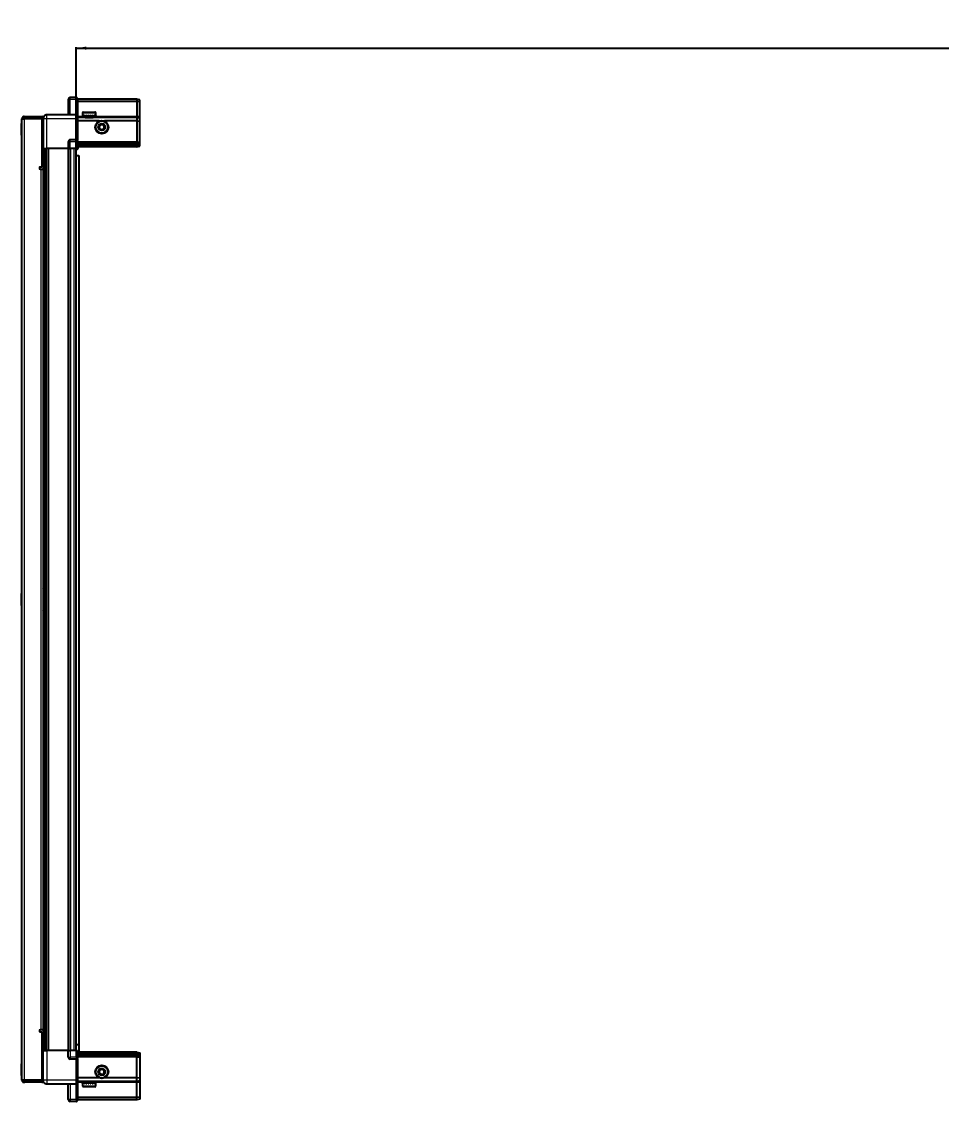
# Model space of a CAD drawing. Header units: millimetres. Extents: x 1315 to 6279, y -1645 to 1872.
# Drawn here: x 2843 to 3747, y 683 to 1744 of the extents above; entities that cross this region are included whole.
import ezdxf

# ---------------------------------------------------------------- set-up
doc = ezdxf.new("R2010")
doc.units = ezdxf.units.MM
doc.layers.add('FORMAT', color=7, linetype='Continuous')
doc.styles.add('SLDTEXTSTYLE0', font='TXT', dxfattribs={"width": 0.75})
doc.dimstyles.new('SLDDIMSTYLE0', dxfattribs={"dimtxt": 20, "dimasz": 10, "dimexe": 0, "dimexo": 0.0625, "dimgap": 5, "dimtad": 2, "dimdec": 1, "dimrnd": 1e-09, "dimzin": 12, "dimdsep": 46, "dimtxsty": 'SLDTEXTSTYLE0', "dimsah": 1, "dimcen": 0.09, "dimadec": 0, "dimazin": 3, "dimtfac": 1, "dimtofl": 0, "dimtmove": 0, "dimatfit": 3, "dimfxl": 0, "dimfrac": 2, "dimtolj": 1, "dimtzin": 12, "dimarcsym": 0})

# ---------------------------------------------------------------- blocks, each defined once
blk = doc.blocks.new('_D_6')
at = {"layer": 'FORMAT'}
for p, q in [((2897, 1619.3), (2897, 1718.8)), ((4797, 1619.3), (4797, 1718.8)), ((2897, 1717.8), (4797, 1717.8))]:
    blk.add_line(p, q, dxfattribs=at)
for points in [[(2897, 1717.8), (2907, 1716.3), (2907, 1719.4)], [(4797, 1717.8), (4787, 1719.4), (4787, 1716.3)]]:
    blk.add_solid(points, dxfattribs=at)
at = {"layer": 'FORMAT', "insert": (3817.4, 1743.6), "char_height": 20, "attachment_point": 1, "style": 'SLDTEXTSTYLE0'}
blk.add_mtext('1900', dxfattribs=at)

msp = doc.modelspace()

# ---------------------------------------------------------------- linework, layer by layer
at = {"color": 7, "linetype": 'Continuous', "lineweight": 25}
for p, q in [((2889.13, 1667.32), (2889.13, 1652.32)), ((2897.13, 1669.32), (2891.13, 1669.32)), ((2897.13, 1669.32), (2897.46, 1669.32)), ((2897.13, 1669.32), (2897.13, 1667.32)), ((2897.13, 1652.52), (2897.13, 1667.32)), ((2897.13, 1652.52), (2897.13, 1667.32)), ((2898.33, 1668.82), (2897.46, 1669.32)), ((2898.33, 1667.32), (2898.33, 1668.82)), ((2956.63, 1667.82), (2898.33, 1667.82)), ((2898.33, 1667.32), (2898.33, 1652.52)), ((2956.63, 1665.32), (2898.33, 1665.32)), ((2956.63, 1667.82), (2956.63, 1665.32)), ((2959.63, 1667.02), (2956.63, 1667.82)), ((2956.63, 1665.32), (2956.63, 1650.82)), ((2959.63, 1665.17), (2956.63, 1665.32)), ((2959.63, 1665.17), (2959.63, 1667.02)), ((2959.63, 1650.82), (2959.63, 1665.17)), ((2903.93, 1655.02), (2911.09, 1655.02)), ((2911.09, 1655.02), (2915.33, 1655.02)), ((2843.63, 1643.96), (2843.33, 1643.96)), ((2843.33, 1632.39), (2843.33, 1643.96)), ((2845.13, 1648.47), (2843.63, 1648.47)), ((2843.63, 1647.97), (2843.63, 1648.47)), ((2843.63, 704.67), (2843.63, 1647.97)), ((2845.73, 1649.07), (2845.73, 1650.57)), ((2845.73, 1650.57), (2846.63, 1650.57)), ((2845.73, 1649.07), (2846.63, 1649.07)), ((2845.73, 1648.57), (2863.13, 1648.57)), ((2846.63, 1649.07), (2846.63, 1650.57)), ((2846.63, 1650.57), (2863.13, 1650.57)), ((2846.63, 1649.07), (2863.13, 1649.07)), ((2863.13, 1649.07), (2863.13, 1650.57)), ((2864.63, 1648.57), (2863.13, 1648.57)), ((2863.13, 1648.57), (2863.13, 1601.07)), ((2864.63, 1648.32), (2864.63, 1619.32)), ((2897.13, 1652.32), (2868.13, 1652.32)), ((2897.13, 1652.32), (2897.13, 1652.52)), ((2897.13, 1652.32), (2898.33, 1652.32)), ((2897.13, 1648.32), (2897.13, 1652.32)), ((2897.13, 1628.02), (2897.13, 1648.32)), ((2898.33, 1652.52), (2898.33, 1652.32)), ((2898.33, 1652.32), (2898.33, 1648.32)), ((2956.63, 1649.82), (2898.33, 1649.82)), ((2898.33, 1648.32), (2898.33, 1628.02)), ((2919.63, 1646.32), (2898.33, 1646.32)), ((2903.13, 1654.22), (2903.13, 1651.82)), ((2903.13, 1651.82), (2903.13, 1651.32)), ((2903.13, 1651.32), (2903.26, 1651.32)), ((2903.45, 1651.82), (2903.26, 1651.82)), ((2903.26, 1651.82), (2903.26, 1651.32)), ((2903.26, 1651.32), (2903.45, 1651.32)), ((2903.45, 1651.82), (2903.45, 1651.32)), ((2903.45, 1651.32), (2903.98, 1651.32)), ((2904.38, 1651.82), (2903.98, 1651.82)), ((2903.98, 1651.82), (2903.98, 1651.32)), ((2903.98, 1651.32), (2904.38, 1651.32)), ((2904.38, 1651.82), (2904.38, 1651.32)), ((2904.38, 1651.32), (2905.25, 1651.32)), ((2905.23, 1651.32), (2905.23, 1651.22)), ((2905.23, 1651.22), (2914.03, 1651.22)), ((2905.82, 1651.82), (2905.25, 1651.82)), ((2905.25, 1651.82), (2905.25, 1651.32)), ((2905.25, 1651.32), (2905.82, 1651.32)), ((2905.63, 1650.82), (2906.32, 1650.34)), ((2905.63, 1650.82), (2910.66, 1650.82)), ((2906.32, 1650.34), (2905.63, 1649.86)), ((2905.63, 1649.86), (2905.63, 1649.82)), ((2905.63, 1649.86), (2910.66, 1649.86)), ((2905.82, 1651.82), (2905.82, 1651.32)), ((2905.82, 1651.32), (2906.95, 1651.32)), ((2906.32, 1650.34), (2910.48, 1650.34)), ((2907.64, 1651.82), (2906.95, 1651.82)), ((2906.95, 1651.82), (2906.95, 1651.32)), ((2906.95, 1651.32), (2907.64, 1651.32)), ((2907.64, 1651.82), (2907.64, 1651.32)), ((2907.64, 1651.32), (2908.91, 1651.32)), ((2909.65, 1651.82), (2908.91, 1651.82)), ((2908.91, 1651.82), (2908.91, 1651.32)), ((2908.91, 1651.32), (2909.14, 1651.32)), ((2909.14, 1651.82), (2909.14, 1651.32)), ((2909.64, 1651.82), (2909.64, 1651.32)), ((2909.64, 1651.32), (2909.65, 1651.32)), ((2909.65, 1651.82), (2909.65, 1651.32)), ((2909.65, 1651.32), (2910.94, 1651.32)), ((2910.48, 1650.34), (2912.94, 1650.34)), ((2910.66, 1650.82), (2913.63, 1650.82)), ((2910.66, 1649.86), (2913.63, 1649.86)), ((2911.65, 1651.82), (2910.94, 1651.82)), ((2910.94, 1651.82), (2910.94, 1651.32)), ((2911, 1651.82), (2911, 1651.32)), ((2911, 1651.32), (2911.65, 1651.32)), ((2911.65, 1651.82), (2911.65, 1651.32)), ((2911.65, 1651.32), (2912.84, 1651.32)), ((2913.46, 1651.82), (2912.84, 1651.82)), ((2912.84, 1651.82), (2912.84, 1651.32)), ((2912.84, 1651.32), (2913.46, 1651.32)), ((2912.94, 1650.34), (2913.63, 1650.82)), ((2913.63, 1649.86), (2912.94, 1650.34)), ((2913.46, 1651.82), (2913.46, 1651.32)), ((2913.46, 1651.32), (2914.43, 1651.32)), ((2913.63, 1649.82), (2913.63, 1649.86)), ((2914.03, 1651.22), (2914.03, 1651.32)), ((2914.9, 1651.82), (2914.43, 1651.82)), ((2914.43, 1651.82), (2914.43, 1651.32)), ((2914.43, 1651.32), (2914.9, 1651.32)), ((2914.9, 1651.82), (2914.9, 1651.32)), ((2914.9, 1651.32), (2915.55, 1651.32)), ((2915.82, 1651.82), (2915.55, 1651.82)), ((2915.55, 1651.82), (2915.55, 1651.32)), ((2915.55, 1651.32), (2915.82, 1651.32)), ((2915.82, 1651.82), (2915.82, 1651.32)), ((2915.82, 1651.32), (2916.09, 1651.32)), ((2916.13, 1651.82), (2916.09, 1651.82)), ((2916.09, 1651.82), (2916.09, 1651.32)), ((2916.09, 1651.32), (2916.13, 1651.32)), ((2916.13, 1651.82), (2916.13, 1654.22)), ((2916.13, 1651.82), (2916.13, 1651.32)), ((2956.63, 1646.32), (2924.63, 1646.32)), ((2956.63, 1650.82), (2956.63, 1649.82)), ((2956.63, 1649.82), (2956.63, 1646.32)), ((2959.63, 1649.02), (2956.63, 1649.82)), ((2956.63, 1646.32), (2956.63, 1625.82)), ((2956.63, 1646.32), (2959.63, 1645.99)), ((2959.63, 1649.02), (2959.63, 1650.82)), ((2959.63, 1645.99), (2959.63, 1649.02)), ((2959.63, 1625.82), (2959.63, 1645.99)), ((2843.33, 1632.39), (2843.63, 1632.39)), ((2889.13, 1625.82), (2889.13, 1619.32)), ((2897.13, 1627.82), (2891.13, 1627.82)), ((2897.13, 1627.82), (2897.13, 1628.02)), ((2897.13, 1627.82), (2897.13, 1625.82)), ((2897.13, 1627.82), (2898.33, 1627.82)), ((2897.13, 1619.32), (2897.13, 1625.82)), ((2897.13, 1619.32), (2897.13, 1625.82)), ((2897.46, 1619.32), (2897.46, 1625.82)), ((2898.33, 1628.02), (2898.33, 1627.82)), ((2898.33, 1627.15), (2898.33, 1627.82)), ((2898.33, 1627.15), (2898.33, 1619.32)), ((2956.63, 1624.82), (2898.33, 1624.82)), ((2956.63, 1623.82), (2898.33, 1623.82)), ((2956.63, 1625.82), (2956.63, 1624.82)), ((2956.63, 1624.82), (2956.63, 1623.82)), ((2956.63, 1624.82), (2959.63, 1624.02)), ((2956.63, 1623.82), (2956.63, 1622.32)), ((2956.63, 1623.82), (2959.63, 1623.28)), ((2956.63, 1622.32), (2959.63, 1622.78)), ((2959.63, 1624.02), (2959.63, 1625.82)), ((2959.63, 1623.28), (2959.63, 1624.02)), ((2959.63, 1622.78), (2959.63, 1623.28)), ((2959.63, 1621.63), (2959.63, 1622.78)), ((2863.13, 1622.07), (2864.63, 1622.07)), ((2864.63, 1619.32), (2863.13, 1619.32)), ((2865.28, 733.32), (2865.28, 1619.32)), ((2867.07, 1619.32), (2867.07, 733.32)), ((2867.1, 1619.32), (2867.1, 733.32)), ((2889.13, 1619.32), (2868.13, 1619.32)), ((2889.13, 1619.32), (2891.13, 1619.32)), ((2889.78, 733.32), (2889.78, 1619.32)), ((2897.13, 1619.32), (2891.13, 1619.32)), ((2896.98, 733.32), (2896.98, 1619.32)), ((2896.98, 1612.32), (2899.48, 1612.32)), ((2897.13, 1619.32), (2897.46, 1619.32)), ((2897.13, 1619.32), (2897.13, 1619.32)), ((2898.33, 1619.32), (2897.46, 1619.32)), ((2897.46, 1619.32), (2897.46, 1619.32)), ((2956.63, 1622.32), (2898.33, 1622.32)), ((2956.63, 1620.82), (2898.33, 1620.82)), ((2899.48, 1612.32), (2899.48, 738.82)), ((2956.63, 1622.32), (2956.63, 1620.82)), ((2956.63, 1620.82), (2959.63, 1621.63)), ((2863.13, 1601.07), (2861.78, 1601.07)), ((2861.78, 1599.07), (2862.53, 1599.07)), ((2862.53, 1599.07), (2864.63, 1599.07)), ((2864.63, 1599.07), (2864.63, 753.57)), ((2843.63, 1182.11), (2843.33, 1182.11)), ((2843.33, 1170.54), (2843.33, 1182.11)), ((2865.13, 1185.82), (2865.13, 1166.82)), ((2843.33, 1170.54), (2843.63, 1170.54)), ((2862.53, 753.57), (2861.78, 753.57)), ((2864.63, 753.57), (2862.53, 753.57)), ((2861.78, 751.57), (2863.13, 751.57)), ((2863.13, 751.57), (2863.13, 704.07)), ((2864.63, 733.32), (2863.13, 733.32)), ((2864.63, 704.32), (2864.63, 733.32)), ((2889.13, 733.32), (2868.13, 733.32)), ((2889.13, 726.82), (2889.13, 733.32)), ((2889.13, 733.32), (2891.13, 733.32)), ((2897.13, 733.32), (2891.13, 733.32)), ((2899.48, 738.82), (2896.98, 738.82)), ((2897.13, 726.82), (2897.13, 733.32)), ((2897.13, 733.32), (2897.46, 733.32)), ((2897.46, 726.82), (2897.46, 733.32)), ((2897.46, 733.32), (2898.33, 733.32)), ((2898.33, 733.32), (2898.33, 725.5)), ((2956.63, 731.82), (2898.33, 731.82)), ((2899.48, 738.82), (2899.48, 731.82)), ((2956.63, 730.32), (2956.63, 731.82)), ((2956.63, 731.82), (2959.63, 731.02)), ((2864.63, 730.57), (2863.13, 730.57)), ((2897.13, 724.82), (2891.13, 724.82)), ((2897.13, 726.82), (2897.13, 724.82)), ((2897.13, 726.82), (2897.13, 724.82)), ((2897.13, 724.82), (2898.33, 724.82)), ((2897.13, 724.62), (2897.13, 724.82)), ((2897.13, 704.32), (2897.13, 724.62)), ((2956.63, 730.32), (2898.33, 730.32)), ((2956.63, 728.82), (2898.33, 728.82)), ((2956.63, 727.82), (2898.33, 727.82)), ((2898.33, 724.82), (2898.33, 725.5)), ((2898.33, 724.82), (2898.33, 724.62)), ((2898.33, 724.62), (2898.33, 704.32)), ((2956.63, 728.82), (2956.63, 730.32)), ((2956.63, 730.32), (2959.63, 729.87)), ((2956.63, 728.82), (2959.63, 729.37)), ((2956.63, 727.82), (2956.63, 728.82)), ((2956.63, 727.82), (2959.63, 728.63)), ((2956.63, 726.82), (2956.63, 727.82)), ((2956.63, 706.32), (2956.63, 726.82)), ((2959.63, 731.02), (2959.63, 729.87)), ((2959.63, 729.87), (2959.63, 729.37)), ((2959.63, 729.37), (2959.63, 728.63)), ((2959.63, 728.63), (2959.63, 726.82)), ((2959.63, 726.82), (2959.63, 706.66)), ((2843.63, 720.26), (2843.33, 720.26)), ((2843.33, 710.58), (2843.33, 720.26)), ((2843.33, 708.69), (2843.33, 710.58)), ((2843.33, 708.69), (2843.63, 708.69)), ((2843.63, 704.17), (2843.63, 704.67)), ((2845.13, 704.17), (2843.63, 704.17)), ((2863.13, 704.07), (2845.73, 704.07)), ((2845.73, 703.57), (2845.73, 702.07)), ((2845.73, 703.57), (2846.63, 703.57)), ((2845.73, 702.07), (2846.63, 702.07)), ((2846.63, 703.57), (2846.63, 702.07)), ((2863.13, 703.57), (2846.63, 703.57)), ((2863.13, 702.07), (2846.63, 702.07)), ((2863.13, 704.07), (2864.63, 704.07)), ((2863.13, 703.57), (2863.13, 702.07)), ((2897.13, 700.32), (2868.13, 700.32)), ((2889.13, 685.32), (2889.13, 700.32)), ((2897.13, 700.32), (2897.13, 704.32)), ((2897.13, 700.32), (2898.33, 700.32)), ((2897.13, 700.12), (2897.13, 700.32)), ((2897.13, 685.32), (2897.13, 700.12)), ((2919.63, 706.32), (2898.33, 706.32)), ((2898.33, 704.32), (2898.33, 700.32)), ((2956.63, 702.82), (2898.33, 702.82)), ((2898.33, 700.32), (2898.33, 700.12)), ((2898.33, 700.12), (2898.33, 685.32)), ((2903.13, 701.32), (2903.13, 698.42)), ((2903.22, 701.32), (2903.13, 701.32)), ((2903.22, 700.82), (2903.22, 701.32)), ((2903.39, 701.32), (2903.22, 701.32)), ((2903.22, 700.82), (2903.39, 700.82)), ((2903.39, 700.82), (2903.39, 701.32)), ((2903.88, 701.32), (2903.39, 701.32)), ((2903.88, 700.82), (2903.88, 701.32)), ((2904.26, 701.32), (2903.88, 701.32)), ((2903.88, 700.82), (2904.26, 700.82)), ((2904.26, 700.82), (2904.26, 701.32)), ((2905.1, 701.32), (2904.26, 701.32)), ((2905.1, 700.82), (2905.1, 701.32)), ((2905.66, 701.32), (2905.1, 701.32)), ((2905.1, 700.82), (2905.66, 700.82)), ((2905.23, 701.42), (2905.23, 701.32)), ((2910.62, 701.42), (2905.23, 701.42)), ((2905.63, 702.82), (2905.63, 702.79)), ((2905.63, 702.79), (2906.32, 702.31)), ((2905.73, 702.79), (2905.63, 702.79)), ((2906.32, 702.31), (2905.63, 701.82)), ((2905.73, 701.82), (2905.63, 701.82)), ((2905.66, 700.82), (2905.66, 701.32)), ((2906.76, 701.32), (2905.66, 701.32)), ((2913.63, 702.79), (2905.73, 702.79)), ((2913.63, 701.82), (2905.73, 701.82)), ((2906.4, 702.31), (2906.32, 702.31)), ((2912.94, 702.31), (2906.4, 702.31)), ((2906.76, 700.82), (2906.76, 701.32)), ((2907.44, 701.32), (2906.76, 701.32)), ((2906.76, 700.82), (2907.44, 700.82)), ((2907.44, 700.82), (2907.44, 701.32)), ((2908.71, 701.32), (2907.44, 701.32)), ((2908.71, 700.82), (2908.71, 701.32)), ((2909, 701.32), (2908.71, 701.32)), ((2908.71, 700.82), (2909.44, 700.82)), ((2909, 700.82), (2909, 701.32)), ((2909.44, 700.82), (2909.44, 701.32)), ((2910.74, 701.32), (2909.44, 701.32)), ((2914.03, 701.42), (2910.62, 701.42)), ((2910.74, 700.82), (2910.74, 701.32)), ((2910.74, 700.82), (2911.46, 700.82)), ((2910.87, 700.82), (2910.87, 701.32)), ((2911.46, 701.32), (2910.87, 701.32)), ((2911.46, 700.82), (2911.46, 701.32)), ((2912.66, 701.32), (2911.46, 701.32)), ((2912.66, 700.82), (2912.66, 701.32)), ((2913.3, 701.32), (2912.66, 701.32)), ((2912.66, 700.82), (2913.3, 700.82)), ((2912.94, 702.31), (2913.63, 702.79)), ((2913.63, 701.82), (2912.94, 702.31)), ((2913.3, 700.82), (2913.3, 701.32)), ((2914.29, 701.32), (2913.3, 701.32)), ((2913.63, 702.79), (2913.63, 702.82)), ((2914.03, 701.32), (2914.03, 701.42)), ((2914.29, 700.82), (2914.29, 701.32)), ((2914.77, 701.32), (2914.29, 701.32)), ((2914.29, 700.82), (2914.77, 700.82)), ((2914.77, 700.82), (2914.77, 701.32)), ((2915.46, 701.32), (2914.77, 701.32)), ((2915.46, 700.82), (2915.46, 701.32)), ((2915.75, 701.32), (2915.46, 701.32)), ((2915.46, 700.82), (2915.75, 700.82)), ((2915.75, 700.82), (2915.75, 701.32)), ((2916.06, 701.32), (2915.75, 701.32)), ((2916.06, 700.82), (2916.06, 701.32)), ((2916.12, 701.32), (2916.06, 701.32)), ((2916.06, 700.82), (2916.12, 700.82)), ((2916.12, 700.82), (2916.12, 701.32)), ((2916.13, 701.32), (2916.12, 701.32)), ((2916.13, 698.42), (2916.13, 701.32)), ((2956.63, 706.32), (2924.63, 706.32)), ((2956.63, 706.32), (2959.63, 706.66)), ((2956.63, 702.82), (2956.63, 706.32)), ((2959.63, 703.63), (2956.63, 702.82)), ((2956.63, 701.82), (2956.63, 702.82)), ((2956.63, 687.32), (2956.63, 701.82)), ((2959.63, 706.66), (2959.63, 703.63)), ((2959.63, 703.63), (2959.63, 701.82)), ((2959.63, 701.82), (2959.63, 687.48)), ((2904.08, 697.62), (2903.93, 697.62)), ((2915.33, 697.62), (2904.08, 697.62)), ((2897.13, 683.32), (2891.13, 683.32)), ((2897.13, 685.32), (2897.13, 683.32)), ((2897.13, 683.32), (2897.46, 683.32)), ((2897.13, 683.32), (2897.46, 683.32)), ((2897.13, 683.32), (2897.13, 683.32)), ((2897.46, 683.32), (2898.33, 683.82)), ((2897.46, 683.32), (2898.33, 683.82)), ((2956.63, 687.32), (2898.33, 687.32)), ((2898.33, 683.82), (2898.33, 685.32)), ((2956.63, 684.82), (2898.33, 684.82)), ((2959.63, 687.48), (2956.63, 687.32)), ((2956.63, 684.82), (2956.63, 687.32)), ((2959.63, 685.63), (2956.63, 684.82)), ((2959.63, 687.48), (2959.63, 685.63))]:
    msp.add_line(p, q, dxfattribs=at)
at = {"color": 8, "linetype": 'Continuous', "lineweight": 18}
for p, q in [((2891.13, 1667.32), (2889.13, 1667.32)), ((2891.13, 1667.32), (2891.13, 1669.32)), ((2891.13, 1652.32), (2891.13, 1667.32)), ((2897.13, 1667.32), (2891.13, 1667.32)), ((2897.13, 1667.32), (2898.33, 1667.32)), ((2845.73, 1648.57), (2845.73, 704.07)), ((2868.13, 1619.32), (2868.13, 1648.32)), ((2897.13, 1648.32), (2868.13, 1648.32)), ((2897.13, 1652.52), (2898.33, 1652.52)), ((2897.13, 1648.32), (2898.33, 1648.32)), ((2905.63, 1650.82), (2898.33, 1650.82)), ((2903.13, 1654.22), (2911.3, 1654.22)), ((2911.3, 1654.22), (2916.13, 1654.22)), ((2956.63, 1650.82), (2913.63, 1650.82)), ((2959.63, 1650.82), (2956.63, 1650.82)), ((2889.13, 1625.82), (2891.13, 1625.82)), ((2891.13, 1625.82), (2891.13, 1627.82)), ((2891.13, 1619.32), (2891.13, 1625.82)), ((2897.13, 1625.82), (2891.13, 1625.82)), ((2897.13, 1628.02), (2898.33, 1628.02)), ((2897.13, 1625.82), (2897.46, 1625.82)), ((2956.63, 1625.82), (2898.33, 1625.82)), ((2956.63, 1625.82), (2959.63, 1625.82)), ((2864.63, 1599.07), (2864.63, 1619.32)), ((2865.86, 1619.32), (2865.86, 733.32)), ((2868.31, 733.32), (2868.31, 1619.32)), ((2869.72, 1619.32), (2869.72, 733.32)), ((2889.13, 733.32), (2889.13, 1619.32)), ((2891.78, 733.32), (2891.78, 1619.32)), ((2894.98, 733.32), (2894.98, 1619.32)), ((2897.13, 1619.32), (2897.46, 1619.32)), ((2862.53, 753.57), (2862.53, 1599.07)), ((2864.63, 733.32), (2864.63, 753.57)), ((2868.13, 733.32), (2868.13, 704.32)), ((2891.13, 733.32), (2891.13, 726.82)), ((2889.13, 726.82), (2891.13, 726.82)), ((2891.13, 726.82), (2891.13, 724.82)), ((2897.13, 726.82), (2891.13, 726.82)), ((2897.13, 726.82), (2897.46, 726.82)), ((2898.33, 724.62), (2897.13, 724.62)), ((2956.63, 726.82), (2898.33, 726.82)), ((2956.63, 726.82), (2959.63, 726.82)), ((2897.13, 704.32), (2868.13, 704.32)), ((2891.13, 700.32), (2891.13, 685.32)), ((2897.13, 704.32), (2898.33, 704.32)), ((2898.33, 700.12), (2897.13, 700.12)), ((2905.63, 701.82), (2898.33, 701.82)), ((2956.63, 701.82), (2913.63, 701.82)), ((2959.63, 701.82), (2956.63, 701.82)), ((2903.3, 698.42), (2903.13, 698.42)), ((2916.13, 698.42), (2903.3, 698.42)), ((2891.13, 685.32), (2889.13, 685.32)), ((2897.13, 685.32), (2891.13, 685.32)), ((2891.13, 685.32), (2891.13, 683.32)), ((2897.13, 685.32), (2898.33, 685.32))]:
    msp.add_line(p, q, dxfattribs=at)
at = {"color": 7, "linetype": 'Continuous', "lineweight": 25}
for centre, radius in [((2922.13, 1640.32), 6.5), ((2922.13, 1640.32), 3.46), ((2922.13, 712.32), 6.5), ((2922.13, 712.32), 3.46)]:
    msp.add_circle(centre, radius, dxfattribs=at)
at = {"color": 8, "linetype": 'Continuous', "lineweight": 18}
for centre in [(2922.13, 1640.32), (2922.13, 712.32)]:
    msp.add_circle(centre, 5.7, dxfattribs=at)
at = {"color": 7, "linetype": 'Continuous', "lineweight": 25}
for centre, radius, start, end in [((2891.13, 1667.32), 2, 90, 180), ((2903.93, 1654.22), 0.8, 90, 180), ((2915.33, 1654.22), 0.8, 0, 90), ((2845.63, 1648.07), 0.5, 90, 117.52901), ((2863.03, 1648.47), 0.6, 9.59407, 90), ((2863.03, 1648.47), 2.1, 32.2369, 87.2706), ((2905.23, 1650.82), 0.4, 0, 90), ((2914.03, 1650.82), 0.4, 90, 180), ((2922.13, 1640.32), 2.5, 161.00659, 221.00659), ((2922.13, 1640.32), 2.5, 101.00659, 161.00659), ((2922.13, 1640.32), 2.5, 221.00659, 281.00659), ((2922.13, 1640.32), 2.5, 41.00659, 101.00659), ((2922.13, 1640.32), 2.5, 281.00659, 341.00659), ((2922.13, 1640.32), 2.5, 341.00659, 41.00659), ((2891.13, 1625.82), 2, 90, 180), ((2894.48, 1621.97), 5, 300, 346.70293), ((2861.78, 1600.07), 1, 90, 270), ((2862.13, 1185.82), 3, 0, 33.55731), ((2862.13, 1166.82), 3, 326.44269, 0), ((2861.78, 752.57), 1, 90, 270), ((2891.13, 726.82), 2, 180, 270), ((2922.13, 712.32), 2.5, 127.98423, 187.98423), ((2922.13, 712.32), 2.5, 187.98423, 247.98423), ((2922.13, 712.32), 2.5, 67.98423, 127.98423), ((2922.13, 712.32), 2.5, 7.98423, 67.98423), ((2922.13, 712.32), 2.5, 307.98423, 7.98423), ((2845.63, 704.57), 0.5, 243.29122, 270), ((2863.03, 704.17), 0.6, 270, 350.40593), ((2863.03, 704.17), 2.1, 272.7294, 327.8305), ((2905.23, 701.82), 0.4, 270, 360), ((2914.03, 701.82), 0.4, 180, 270), ((2922.13, 712.32), 2.5, 247.98423, 307.98423), ((2903.93, 698.42), 0.8, 180, 270), ((2915.33, 698.42), 0.8, 270, 360), ((2891.13, 685.32), 2, 180, 270)]:
    msp.add_arc(centre, radius, start, end, dxfattribs=at)
for centre, start_param, end_param in [((2900.92, 1625.82), 2.4188584, 3.1415927), ((2900.92, 726.82), 3.1415927, 3.8643269)]:
    msp.add_ellipse(centre, major_axis=(3.46, 0), ratio=0.5773503, start_param=start_param, end_param=end_param, dxfattribs=at)
for points, knots in [([(2845.73, 1650.57), (2845.47, 1650.55), (2844.98, 1650.49), (2844.34, 1650.1), (2843.87, 1649.54), (2843.65, 1648.96), (2843.63, 1648.6), (2843.63, 1648.47)], [0, 0, 0, 0, 0.2302553, 0.4485219, 0.6667858, 0.8850496, 1, 1, 1, 1]), ([(2843.63, 1647.97), (2843.65, 1648.02), (2843.71, 1648.11), (2844.1, 1648.24), (2844.66, 1648.37), (2845.24, 1648.48), (2845.6, 1648.55), (2845.73, 1648.57)], [0, 0, 0, 0, 0.2302553, 0.4485219, 0.6667858, 0.8850496, 1, 1, 1, 1]), ([(2868.13, 1652.32), (2867.69, 1652.28), (2867.01, 1652.2), (2866.19, 1651.77), (2865.63, 1651.32), (2865.18, 1650.76), (2864.75, 1649.94), (2864.67, 1649.26), (2864.63, 1648.82)], [0, 0, 0, 0, 0.2394568, 0.3683607, 0.5, 0.6316393, 0.7605432, 1, 1, 1, 1]), ([(2864.63, 1648.82), (2864.63, 1648.82), (2864.63, 1648.8), (2864.63, 1648.69), (2864.63, 1648.52), (2864.63, 1648.39), (2864.63, 1648.32)], [0, 0, 0, 0, 0.2493943, 0.5003335, 0.7501667, 1, 1, 1, 1]), ([(2919.29, 1639.77), (2919.46, 1640.26), (2919.78, 1641.17), (2920.09, 1642.08), (2920.23, 1642.5)], [0, 0, 0, 0, 0.5346859, 1, 1, 1, 1]), ([(2921.19, 1637.59), (2920.96, 1637.85), (2920.42, 1638.48), (2919.77, 1639.23), (2919.38, 1639.68), (2919.29, 1639.77)], [0, 0, 0, 0, 0.3629006, 0.8668753, 1, 1, 1, 1]), ([(2920.23, 1642.5), (2920.74, 1642.6), (2921.69, 1642.78), (2922.63, 1642.97), (2923.07, 1643.05)], [0, 0, 0, 0, 0.5346859, 1, 1, 1, 1]), ([(2924.02, 1638.14), (2923.51, 1638.05), (2922.57, 1637.86), (2921.63, 1637.68), (2921.19, 1637.59)], [0, 0, 0, 0, 0.5346859, 1, 1, 1, 1]), ([(2923.07, 1643.05), (2923.15, 1642.96), (2923.54, 1642.51), (2924.19, 1641.76), (2924.73, 1641.13), (2924.96, 1640.87)], [0, 0, 0, 0, 0.13312467, 0.63709944, 1, 1, 1, 1]), ([(2924.96, 1640.87), (2924.79, 1640.39), (2924.48, 1639.47), (2924.17, 1638.57), (2924.02, 1638.14)], [0, 0, 0, 0, 0.5346859, 1, 1, 1, 1]), ([(2864.63, 1619.32), (2864.67, 1619.32), (2864.74, 1619.32), (2865.35, 1619.32), (2866.23, 1619.32), (2867.22, 1619.32), (2867.87, 1619.32), (2868.13, 1619.32)], [0, 0, 0, 0, 0.2146939, 0.4293877, 0.6440816, 0.8587754, 1, 1, 1, 1]), ([(2864.63, 733.32), (2864.67, 733.32), (2864.74, 733.32), (2865.35, 733.32), (2866.23, 733.32), (2867.22, 733.32), (2867.87, 733.32), (2868.13, 733.32)], [0, 0, 0, 0, 0.2146939, 0.4293877, 0.6440816, 0.8587754, 1, 1, 1, 1]), ([(2919.45, 713.41), (2919.86, 713.72), (2920.62, 714.32), (2921.37, 714.91), (2921.73, 715.18)], [0, 0, 0, 0, 0.5346859, 1, 1, 1, 1]), ([(2919.85, 710.55), (2919.83, 710.67), (2919.75, 711.26), (2919.61, 712.25), (2919.5, 713.06), (2919.45, 713.41)], [0, 0, 0, 0, 0.1331247, 0.6370994, 1, 1, 1, 1]), ([(2921.73, 715.18), (2922.2, 714.99), (2923.1, 714.63), (2923.99, 714.27), (2924.4, 714.1)], [0, 0, 0, 0, 0.5346859, 1, 1, 1, 1]), ([(2924.8, 711.24), (2924.4, 710.92), (2923.64, 710.33), (2922.88, 709.74), (2922.53, 709.46)], [0, 0, 0, 0, 0.5346859, 1, 1, 1, 1]), ([(2924.4, 714.1), (2924.45, 713.76), (2924.56, 712.94), (2924.7, 711.96), (2924.79, 711.37), (2924.8, 711.24)], [0, 0, 0, 0, 0.36290056, 0.86687533, 1, 1, 1, 1]), ([(2845.73, 704.07), (2845.47, 704.12), (2844.98, 704.21), (2844.34, 704.34), (2843.87, 704.47), (2843.65, 704.58), (2843.63, 704.65), (2843.63, 704.67)], [0, 0, 0, 0, 0.2302553, 0.4485219, 0.6667858, 0.8850496, 1, 1, 1, 1]), ([(2843.63, 704.17), (2843.65, 703.92), (2843.71, 703.43), (2844.1, 702.79), (2844.66, 702.32), (2845.24, 702.1), (2845.6, 702.08), (2845.73, 702.07)], [0, 0, 0, 0, 0.2302553, 0.4485219, 0.6667858, 0.8850496, 1, 1, 1, 1]), ([(2864.63, 703.82), (2864.63, 703.83), (2864.63, 703.84), (2864.63, 703.96), (2864.63, 704.13), (2864.63, 704.26), (2864.63, 704.32)], [0, 0, 0, 0, 0.2493943, 0.5003335, 0.7501667, 1, 1, 1, 1]), ([(2868.13, 700.32), (2867.69, 700.37), (2867.01, 700.44), (2866.19, 700.88), (2865.63, 701.33), (2865.18, 701.89), (2864.75, 702.71), (2864.67, 703.38), (2864.63, 703.82)], [0, 0, 0, 0, 0.23945684, 0.36836066, 0.5, 0.63163934, 0.76054316, 1, 1, 1, 1]), ([(2922.53, 709.46), (2922.05, 709.66), (2921.16, 710.02), (2920.27, 710.38), (2919.85, 710.55)], [0, 0, 0, 0, 0.5346859, 1, 1, 1, 1])]:
    msp.add_open_spline(points, degree=3, knots=knots, dxfattribs=at)
for points in [[(2845.73, 1649.07), (2845.65, 1649.06), (2845.49, 1649.05), (2845.29, 1648.91), (2845.15, 1648.71), (2845.14, 1648.55), (2845.13, 1648.47)], [(2845.13, 704.17), (2845.14, 704.09), (2845.15, 703.94), (2845.29, 703.74), (2845.49, 703.6), (2845.65, 703.58), (2845.73, 703.57)]]:
    msp.add_open_spline(points, degree=3, dxfattribs=at)
at = {"color": 8, "linetype": 'Continuous', "lineweight": 18}
for points in [[(2868.13, 1648.32), (2867.69, 1648.32), (2867.01, 1648.32), (2866.19, 1648.32), (2865.63, 1648.32), (2865.18, 1648.32), (2864.75, 1648.32), (2864.67, 1648.32), (2864.63, 1648.32)], [(2868.13, 704.32), (2867.69, 704.32), (2867.01, 704.32), (2866.19, 704.32), (2865.63, 704.32), (2865.18, 704.32), (2864.75, 704.32), (2864.67, 704.32), (2864.63, 704.32)]]:
    msp.add_open_spline(points, degree=3, knots=[0, 0, 0, 0, 0.2394568, 0.3683607, 0.5, 0.6316393, 0.7605432, 1, 1, 1, 1], dxfattribs=at)
for points in [[(2868.13, 1648.32), (2868.13, 1648.85), (2868.13, 1649.9), (2868.13, 1651.22), (2868.13, 1652.14), (2868.13, 1652.26), (2868.13, 1652.32)], [(2868.13, 704.32), (2868.13, 703.8), (2868.13, 702.75), (2868.13, 701.43), (2868.13, 700.5), (2868.13, 700.38), (2868.13, 700.32)]]:
    msp.add_open_spline(points, degree=3, dxfattribs=at)

# ---------------------------------------------------------------- dimensions: what is measured, and where the dimension line sits
at = {"layer": 'FORMAT'}
dim = msp.add_linear_dim(base=(4796.98, 1717.82), p1=(2896.98, 1619.32), p2=(4796.98, 1619.32), angle=0, dimstyle='SLDDIMSTYLE0', dxfattribs=at)
dim.commit()
dim.dimension.update_dxf_attribs({"geometry": '_D_6', "text_midpoint": (3846.98, 1717.82), "dimtype": 160})

doc.saveas('drawing.dxf')
